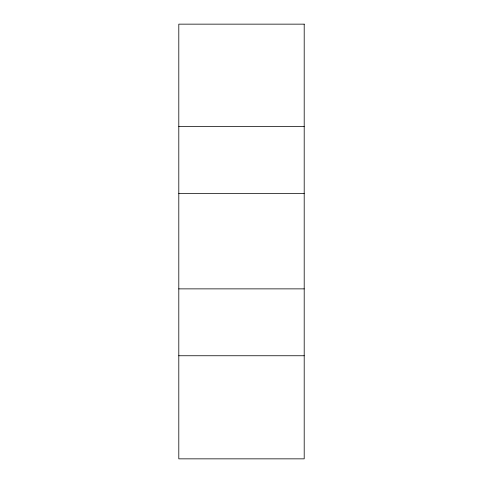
<?xml version="1.0" encoding="UTF-8"?>
<svg xmlns="http://www.w3.org/2000/svg" width="483" height="483" viewBox="0 0 483 483"><rect width="100%" height="100%" fill="white"/><g stroke="black" fill="none" stroke-linecap="round" stroke-linejoin="round"><path stroke-width="0.72" d="M178.801 126.486L304.199 126.486M178.801 193.363L304.199 193.363M178.801 288.87L304.199 288.87M178.801 355.748L304.199 355.748M304.199 24.15L178.801 24.15L178.801 458.85L304.199 458.85L304.199 24.15"/></g></svg>
